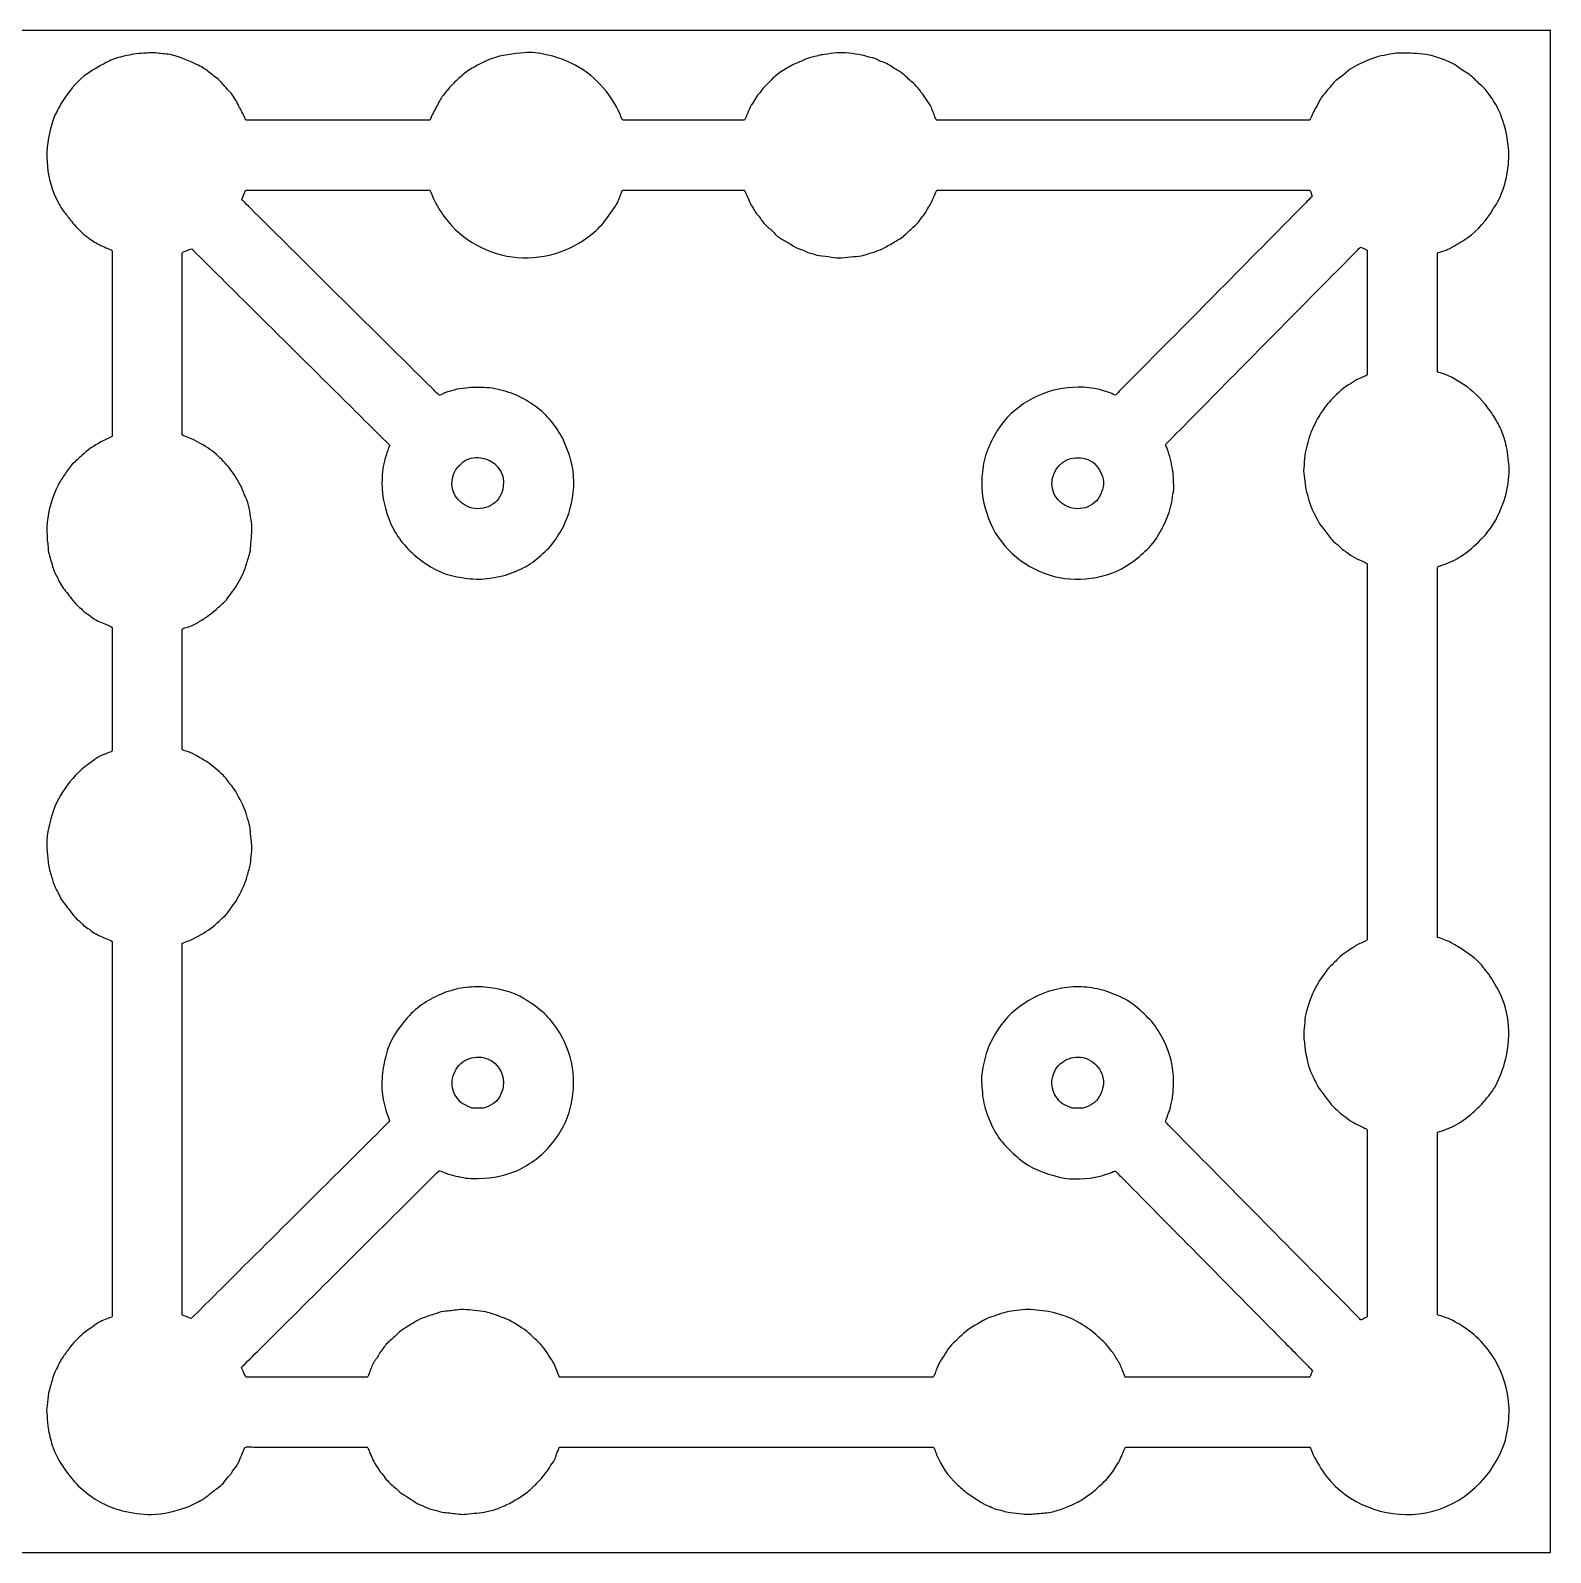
# Model space of a CAD drawing. Header units: inches. Extents: x 0 to 330, y -165 to 0.
# Drawn here: x 165.7 to 330.5, y -165 to 0 of the extents above; entities that cross this region are included whole.
import ezdxf

# ---------------------------------------------------------------- set-up
doc = ezdxf.new("R2010")
doc.units = ezdxf.units.IN
doc.header["$MEASUREMENT"] = 0
doc.layers.add('Layer 1', color=7, linetype='Continuous')

# ---------------------------------------------------------------- blocks, each defined once
blk = doc.blocks.new('block 12')
at = {"layer": 'Layer 1', "color": 7, "lineweight": 25, "true_color": 0xffffff}
blk.add_open_spline([(278.63, -51.8), (279.05, -51.86), (279.35, -51.86), (279.76, -51.8), (280.16, -51.74), (280.47, -51.56), (280.81, -51.35), (281.49, -50.93), (281.79, -50.22), (281.97, -49.48), (282.14, -48.75), (281.82, -47.94), (281.4, -47.36), (280.96, -46.75), (280.26, -46.39), (279.53, -46.32), (277.99, -46.18), (276.75, -47.14), (276.46, -48.65), (276.34, -49.29), (276.5, -50.07), (276.88, -50.61), (277.33, -51.25), (277.89, -51.57), (278.63, -51.8)], degree=3, knots=[0, 0, 0, 0, 1, 1, 1, 2, 2, 2, 3, 3, 3, 4, 4, 4, 5, 5, 5, 6, 6, 6, 7, 7, 7, 8, 8, 8, 8], dxfattribs=at)
blk = doc.blocks.new('block 13')
at = {"layer": 'Layer 1', "color": 7, "lineweight": 25, "true_color": 0xffffff}
blk.add_open_spline([(278.63, -116.81), (279.03, -116.85), (279.37, -116.85), (279.76, -116.81), (280.12, -116.78), (280.5, -116.54), (280.81, -116.37), (281.49, -115.98), (281.81, -115.15), (281.98, -114.44), (282.14, -113.75), (281.82, -112.91), (281.41, -112.37), (280.96, -111.79), (280.25, -111.37), (279.52, -111.3), (278.81, -111.24), (278.14, -111.41), (277.55, -111.83), (276.92, -112.28), (276.6, -112.94), (276.45, -113.68), (276.33, -114.3), (276.5, -115.05), (276.86, -115.57), (277.06, -115.84), (277.28, -116.2), (277.58, -116.36), (277.93, -116.54), (278.26, -116.68), (278.63, -116.81)], degree=3, knots=[0, 0, 0, 0, 1, 1, 1, 2, 2, 2, 3, 3, 3, 4, 4, 4, 5, 5, 5, 6, 6, 6, 7, 7, 7, 8, 8, 8, 9, 9, 9, 10, 10, 10, 10], dxfattribs=at)
blk = doc.blocks.new('block 14')
at = {"layer": 'Layer 1', "color": 7, "lineweight": 25, "true_color": 0xffffff}
blk.add_open_spline([(213.61, -116.81), (214.02, -116.85), (214.37, -116.85), (214.78, -116.81), (215.13, -116.78), (215.53, -116.52), (215.83, -116.36), (216.46, -116.02), (216.83, -115.16), (216.96, -114.51), (217.23, -113.05), (216.1, -111.45), (214.6, -111.31), (213.86, -111.24), (213.19, -111.37), (212.58, -111.82), (211.95, -112.28), (211.65, -112.86), (211.47, -113.6), (211.31, -114.21), (211.47, -115.06), (211.86, -115.57), (212.05, -115.83), (212.3, -116.19), (212.59, -116.35), (212.93, -116.54), (213.24, -116.68), (213.61, -116.81)], degree=3, knots=[0, 0, 0, 0, 1, 1, 1, 2, 2, 2, 3, 3, 3, 4, 4, 4, 5, 5, 5, 6, 6, 6, 7, 7, 7, 8, 8, 8, 9, 9, 9, 9], dxfattribs=at)
blk = doc.blocks.new('block 15')
at = {"layer": 'Layer 1', "color": 8, "lineweight": 25, "true_color": 0x808080}
blk.add_open_spline([(178.84, -160.87), (177.76, -160.87), (176.71, -160.71), (175.66, -160.46), (174.91, -160.28), (174.21, -159.97), (173.5, -159.64), (172.8, -159.32), (172.12, -158.8), (171.54, -158.31), (170.97, -157.84), (170.43, -157.32), (170, -156.73), (169.69, -156.31), (169.36, -155.89), (169.08, -155.44), (168.67, -154.76), (168.21, -153.94), (168.02, -153.16), (167.86, -152.53), (167.68, -151.9), (167.62, -151.26), (167.58, -150.79), (167.53, -150.33), (167.49, -149.86), (167.46, -149.5), (167.53, -149.1), (167.56, -148.74), (167.6, -148.27), (167.66, -147.81), (167.78, -147.36), (167.91, -146.91), (168.03, -146.46), (168.16, -146.01), (168.24, -145.74), (168.35, -145.49), (168.48, -145.24), (168.71, -144.8), (168.89, -144.33), (169.17, -143.92), (169.42, -143.56), (169.68, -143.21), (169.93, -142.85), (170.33, -142.28), (170.88, -141.76), (171.41, -141.3), (171.83, -140.92), (172.34, -140.64), (172.78, -140.29), (173.2, -139.97), (173.71, -139.8), (174.19, -139.59), (174.27, -139.56), (174.58, -139.5), (174.58, -139.4), (174.58, -137.33), (174.58, -135.26), (174.58, -133.2), (174.58, -128.93), (174.58, -124.67), (174.58, -120.41), (174.58, -115.96), (174.58, -111.51), (174.58, -107.06), (174.58, -104.43), (174.58, -101.81), (174.58, -99.18), (174.58, -99.05), (174.58, -98.91), (174.58, -98.77), (174.58, -98.69), (173.6, -98.32), (173.5, -98.27), (172.99, -98.03), (172.55, -97.82), (172.12, -97.44), (171.91, -97.29), (171.68, -97.21), (171.49, -97.02), (171.28, -96.8), (171.11, -96.61), (170.88, -96.43), (170.43, -96.07), (170.12, -95.54), (169.76, -95.1), (169.38, -94.63), (169.04, -94.21), (168.8, -93.65), (168.61, -93.22), (168.33, -92.83), (168.2, -92.38), (168.14, -92.17), (168.08, -91.96), (168.02, -91.75), (167.88, -91.25), (167.69, -90.77), (167.65, -90.25), (167.6, -89.74), (167.55, -89.23), (167.51, -88.72), (167.39, -87.46), (167.74, -86.2), (168.08, -84.99), (168.4, -83.83), (169.03, -82.8), (169.72, -81.83), (170.45, -80.81), (171.38, -79.92), (172.43, -79.24), (172.72, -79.04), (172.98, -78.79), (173.32, -78.65), (173.48, -78.57), (173.65, -78.51), (173.82, -78.44), (173.92, -78.39), (174.58, -78.2), (174.58, -78.09), (174.58, -77.62), (174.58, -77.15), (174.58, -76.69), (174.58, -74.58), (174.58, -72.47), (174.58, -70.36), (174.58, -68.59), (174.58, -66.83), (174.58, -65.06), (174.58, -64.94), (174.58, -64.83), (174.58, -64.71), (174.58, -64.62), (173.69, -64.3), (173.6, -64.26), (173.12, -64.04), (172.65, -63.86), (172.25, -63.5), (172.01, -63.29), (171.71, -63.17), (171.49, -62.94), (171.3, -62.75), (171.12, -62.58), (170.9, -62.41), (170.46, -62.05), (170.15, -61.55), (169.8, -61.11), (169.44, -60.66), (169.08, -60.25), (168.84, -59.72), (168.65, -59.29), (168.39, -58.89), (168.24, -58.45), (168.16, -58.22), (168.1, -57.98), (168.03, -57.75), (167.88, -57.22), (167.69, -56.71), (167.64, -56.16), (167.52, -54.88), (167.4, -53.64), (167.68, -52.35), (167.91, -51.31), (168.22, -50.33), (168.68, -49.36), (168.89, -48.94), (169.16, -48.57), (169.42, -48.18), (169.68, -47.8), (169.93, -47.35), (170.26, -47.03), (170.61, -46.71), (170.96, -46.38), (171.3, -46.06), (171.92, -45.47), (172.62, -45.01), (173.37, -44.61), (173.71, -44.44), (174.05, -44.27), (174.39, -44.1), (174.46, -44.07), (174.58, -44.07), (174.58, -43.99), (174.58, -42.9), (174.58, -41.81), (174.58, -40.72), (174.58, -36.37), (174.58, -32.01), (174.58, -27.66), (174.58, -26.43), (174.58, -25.21), (174.58, -23.98), (174.58, -23.95), (174.58, -23.91), (174.58, -23.88), (174.58, -23.8), (173.98, -23.59), (173.89, -23.55), (173.41, -23.34), (172.94, -23.12), (172.51, -22.84), (172.32, -22.72), (172.14, -22.58), (171.98, -22.43), (171.84, -22.33), (171.68, -22.27), (171.55, -22.15), (171.05, -21.68), (170.58, -21.22), (170.16, -20.68), (169.91, -20.36), (169.68, -20.02), (169.41, -19.72), (169.13, -19.4), (168.97, -19.05), (168.76, -18.68), (167.43, -16.31), (167.18, -13.24), (167.91, -10.65), (168.05, -10.13), (168.16, -9.6), (168.41, -9.12), (168.74, -8.5), (169.04, -7.88), (169.45, -7.31), (170.14, -6.34), (170.89, -5.37), (171.88, -4.7), (172.65, -4.18), (173.42, -3.74), (174.24, -3.32), (174.78, -3.04), (175.32, -2.92), (175.9, -2.79), (176.59, -2.62), (177.28, -2.51), (177.99, -2.47), (178.49, -2.45), (178.99, -2.4), (179.48, -2.46), (179.98, -2.53), (180.52, -2.53), (181.01, -2.65), (182.02, -2.91), (182.98, -3.31), (183.91, -3.78), (184.37, -4), (184.78, -4.26), (185.17, -4.59), (185.55, -4.91), (185.98, -5.19), (186.34, -5.54), (186.51, -5.71), (186.65, -5.9), (186.8, -6.08), (186.98, -6.3), (187.19, -6.48), (187.37, -6.69), (187.72, -7.09), (187.98, -7.56), (188.23, -8.03), (188.45, -8.46), (188.67, -8.89), (188.9, -9.33), (188.97, -9.46), (188.98, -9.73), (189.15, -9.73), (189.55, -9.73), (189.94, -9.73), (190.34, -9.73), (192.16, -9.73), (193.97, -9.73), (195.79, -9.73), (199.85, -9.73), (203.91, -9.73), (207.97, -9.73), (208.31, -9.73), (208.65, -9.73), (208.99, -9.73), (209.05, -9.73), (209.05, -9.63), (209.07, -9.58), (209.15, -9.33), (209.28, -9.12), (209.4, -8.89), (209.63, -8.46), (209.85, -8.03), (210.08, -7.6), (210.29, -7.19), (210.61, -6.87), (210.89, -6.5), (211.23, -6.06), (211.58, -5.71), (212, -5.33), (212.41, -4.96), (212.82, -4.56), (213.3, -4.27), (214.05, -3.81), (214.83, -3.37), (215.67, -3.07), (216.85, -2.65), (218.02, -2.53), (219.26, -2.41), (220.03, -2.33), (220.86, -2.46), (221.63, -2.63), (222.56, -2.82), (223.46, -3.12), (224.32, -3.54), (226.69, -4.67), (228.65, -6.77), (229.66, -9.18), (229.71, -9.32), (229.78, -9.73), (229.95, -9.73), (230.14, -9.73), (230.32, -9.73), (230.51, -9.73), (231.3, -9.73), (232.09, -9.73), (232.89, -9.73), (235.13, -9.73), (237.38, -9.73), (239.62, -9.73), (240.49, -9.73), (241.35, -9.73), (242.21, -9.73), (242.45, -9.73), (242.69, -9.73), (242.93, -9.73), (243.12, -9.73), (243.11, -9.75), (243.19, -9.57), (243.43, -9.01), (243.62, -8.42), (243.97, -7.91), (244.13, -7.68), (244.24, -7.42), (244.4, -7.18), (244.56, -6.96), (244.76, -6.77), (244.91, -6.55), (245.18, -6.16), (245.55, -5.84), (245.88, -5.5), (246.24, -5.13), (246.62, -4.77), (247.06, -4.49), (247.47, -4.23), (247.9, -3.97), (248.33, -3.74), (248.7, -3.53), (249.12, -3.42), (249.49, -3.22), (249.78, -3.07), (250.07, -2.96), (250.4, -2.91), (250.86, -2.81), (251.31, -2.66), (251.79, -2.6), (252.21, -2.54), (252.64, -2.49), (253.07, -2.44), (253.94, -2.33), (254.92, -2.54), (255.78, -2.67), (256.12, -2.71), (256.41, -2.87), (256.74, -2.92), (257.1, -2.98), (257.4, -3.09), (257.71, -3.29), (257.94, -3.39), (258.19, -3.44), (258.41, -3.55), (258.83, -3.77), (259.23, -4.05), (259.64, -4.3), (259.92, -4.47), (260.23, -4.61), (260.45, -4.85), (260.79, -5.21), (261.2, -5.51), (261.56, -5.86), (261.82, -6.12), (262.05, -6.41), (262.26, -6.71), (262.46, -7), (262.71, -7.23), (262.87, -7.55), (263.01, -7.82), (263.21, -8.03), (263.33, -8.3), (263.41, -8.51), (263.5, -8.72), (263.59, -8.94), (263.62, -9.01), (263.86, -9.73), (263.93, -9.73), (264.1, -9.73), (264.27, -9.73), (264.43, -9.73), (265.45, -9.73), (266.46, -9.73), (267.47, -9.73), (271.32, -9.73), (275.17, -9.73), (279.02, -9.73), (283.62, -9.73), (288.22, -9.73), (292.81, -9.73), (296.13, -9.73), (299.44, -9.73), (302.75, -9.73), (303.3, -9.73), (303.84, -9.73), (304.38, -9.73), (304.38, -9.73), (304.64, -9.09), (304.69, -8.99), (304.93, -8.53), (305.18, -8.07), (305.42, -7.61), (305.66, -7.17), (305.98, -6.83), (306.3, -6.45), (306.65, -6.04), (306.96, -5.6), (307.39, -5.28), (307.78, -4.99), (308.15, -4.69), (308.52, -4.39), (309.13, -3.89), (309.86, -3.6), (310.57, -3.27), (311.36, -2.89), (312.2, -2.74), (313.04, -2.58), (313.69, -2.45), (314.31, -2.43), (314.97, -2.46), (315.41, -2.49), (315.85, -2.51), (316.29, -2.53), (317.19, -2.57), (318.13, -2.87), (318.96, -3.2), (319.53, -3.42), (320.15, -3.72), (320.63, -4.11), (321.06, -4.45), (321.56, -4.67), (321.98, -5.05), (322.32, -5.36), (322.63, -5.71), (322.99, -6), (323.34, -6.28), (323.61, -6.72), (323.89, -7.07), (324.49, -7.85), (324.96, -8.81), (325.28, -9.75), (325.62, -10.74), (325.79, -11.73), (325.9, -12.77), (326, -13.73), (325.89, -14.68), (325.73, -15.63), (325.57, -16.57), (325.26, -17.41), (324.88, -18.28), (324.73, -18.65), (324.45, -19.01), (324.24, -19.35), (323.53, -20.54), (322.62, -21.65), (321.48, -22.46), (320.92, -22.85), (320.34, -23.17), (319.76, -23.5), (319.45, -23.68), (319.12, -23.81), (318.79, -23.93), (318.69, -23.97), (318.21, -24.06), (318.21, -24.16), (318.21, -24.65), (318.21, -25.13), (318.21, -25.61), (318.21, -27.76), (318.21, -29.9), (318.21, -32.04), (318.21, -33.65), (318.21, -35.27), (318.21, -36.88), (318.21, -36.92), (318.21, -36.96), (318.21, -37), (318.21, -37.04), (319.04, -37.29), (319.14, -37.32), (319.67, -37.54), (320.15, -37.85), (320.64, -38.14), (321.69, -38.75), (322.59, -39.57), (323.35, -40.51), (323.74, -41), (324.11, -41.47), (324.42, -42.01), (324.67, -42.45), (324.95, -42.91), (325.14, -43.37), (325.24, -43.64), (325.3, -43.91), (325.42, -44.17), (325.56, -44.46), (325.57, -44.81), (325.67, -45.12), (325.8, -45.54), (325.8, -45.96), (325.85, -46.4), (325.88, -46.78), (325.96, -47.17), (325.97, -47.56), (325.97, -49.57), (325.34, -51.68), (324.32, -53.4), (323.81, -54.26), (323.09, -55.04), (322.36, -55.72), (321.78, -56.25), (321.2, -56.73), (320.53, -57.14), (319.88, -57.53), (319.22, -57.79), (318.52, -58.04), (318.42, -58.08), (318.21, -58.08), (318.21, -58.2), (318.21, -58.43), (318.21, -58.65), (318.21, -58.88), (318.21, -59.98), (318.21, -61.09), (318.21, -62.2), (318.21, -66.17), (318.21, -70.13), (318.21, -74.1), (318.21, -78.67), (318.21, -83.25), (318.21, -87.82), (318.21, -90.94), (318.21, -94.06), (318.21, -97.18), (318.21, -97.49), (318.21, -97.8), (318.21, -98.11), (318.21, -98.17), (318.21, -98.24), (318.21, -98.3), (318.21, -98.32), (318.2, -98.32), (318.22, -98.32), (318.73, -98.48), (319.23, -98.64), (319.7, -98.9), (320.73, -99.46), (321.66, -100.09), (322.54, -100.86), (322.94, -101.21), (323.24, -101.67), (323.57, -102.08), (324.06, -102.71), (324.45, -103.39), (324.83, -104.09), (326.09, -106.46), (326.22, -109.39), (325.48, -111.94), (325.21, -112.87), (324.85, -113.76), (324.38, -114.61), (324.14, -115.03), (323.82, -115.39), (323.52, -115.76), (323.18, -116.18), (322.85, -116.59), (322.44, -116.94), (321.85, -117.5), (321.26, -117.97), (320.57, -118.42), (319.92, -118.85), (319.16, -119.1), (318.43, -119.37), (318.25, -119.44), (318.21, -119.4), (318.21, -119.57), (318.21, -119.73), (318.21, -119.9), (318.21, -120.06), (318.21, -120.7), (318.21, -121.34), (318.21, -121.98), (318.21, -124.05), (318.21, -126.13), (318.21, -128.2), (318.21, -131.79), (318.21, -135.38), (318.21, -138.98), (318.21, -139.05), (318.21, -139.12), (318.21, -139.19), (318.21, -139.27), (319.27, -139.59), (319.38, -139.63), (319.62, -139.72), (319.83, -139.82), (320.04, -139.96), (320.34, -140.16), (320.66, -140.27), (320.96, -140.48), (321.75, -141.01), (322.48, -141.63), (323.13, -142.34), (324.42, -143.77), (325.3, -145.57), (325.72, -147.45), (325.94, -148.47), (326.01, -149.52), (325.92, -150.56), (325.84, -151.54), (325.68, -152.59), (325.33, -153.51), (323.84, -157.38), (320.34, -160.32), (316.18, -160.8), (312.41, -161.25), (308.55, -159.72), (306.17, -156.74), (305.59, -156.01), (305.18, -155.2), (304.72, -154.4), (304.66, -154.3), (304.45, -153.57), (304.37, -153.57), (304.06, -153.57), (303.75, -153.57), (303.44, -153.57), (301.73, -153.57), (300.01, -153.57), (298.3, -153.57), (294.14, -153.57), (289.98, -153.57), (285.82, -153.57), (285.38, -153.57), (284.95, -153.57), (284.51, -153.57), (284.35, -153.57), (284.38, -153.57), (284.31, -153.73), (284.06, -154.29), (283.88, -154.88), (283.53, -155.38), (283.36, -155.62), (283.26, -155.88), (283.09, -156.12), (282.9, -156.38), (282.68, -156.64), (282.48, -156.9), (282.25, -157.19), (281.95, -157.44), (281.67, -157.69), (281.29, -158.03), (280.91, -158.44), (280.48, -158.72), (280.05, -158.99), (279.66, -159.3), (279.21, -159.54), (278.82, -159.76), (278.4, -159.89), (277.99, -160.07), (277.51, -160.29), (277.01, -160.44), (276.5, -160.58), (275.97, -160.72), (275.37, -160.72), (274.83, -160.78), (274.28, -160.84), (273.8, -160.87), (273.24, -160.8), (272.79, -160.73), (272.34, -160.7), (271.89, -160.65), (271.62, -160.62), (271.36, -160.57), (271.1, -160.48), (270.84, -160.38), (270.56, -160.37), (270.3, -160.28), (270.03, -160.18), (269.79, -160.02), (269.51, -159.93), (269.13, -159.8), (268.81, -159.6), (268.48, -159.37), (268.09, -159.1), (267.67, -158.87), (267.29, -158.59), (266.88, -158.29), (266.51, -157.94), (266.13, -157.6), (265.18, -156.74), (264.42, -155.59), (263.92, -154.41), (263.89, -154.33), (263.63, -153.57), (263.56, -153.57), (263.51, -153.57), (263.47, -153.57), (263.42, -153.57), (263.13, -153.57), (262.85, -153.57), (262.56, -153.57), (261.36, -153.57), (260.16, -153.57), (258.95, -153.57), (254.9, -153.57), (250.85, -153.57), (246.8, -153.57), (242.24, -153.57), (237.69, -153.57), (233.14, -153.57), (230.11, -153.57), (227.08, -153.57), (224.06, -153.57), (223.78, -153.57), (223.5, -153.57), (223.22, -153.57), (223.17, -153.57), (223.13, -153.57), (223.08, -153.57), (222.99, -153.57), (222.63, -154.68), (222.61, -154.74), (222.49, -155.04), (222.32, -155.29), (222.13, -155.54), (221.95, -155.79), (221.84, -156.08), (221.62, -156.3), (221.35, -156.58), (221.18, -156.93), (220.9, -157.2), (220.52, -157.55), (220.16, -157.94), (219.77, -158.29), (219.38, -158.63), (218.94, -158.88), (218.51, -159.16), (218.06, -159.44), (217.61, -159.72), (217.11, -159.92), (216.89, -160.01), (216.69, -160.07), (216.48, -160.18), (216.1, -160.39), (215.59, -160.45), (215.17, -160.55), (214.45, -160.73), (213.7, -160.71), (212.97, -160.83), (212.45, -160.92), (211.89, -160.79), (211.37, -160.73), (210.82, -160.67), (210.27, -160.65), (209.75, -160.45), (209.54, -160.38), (209.33, -160.36), (209.12, -160.31), (208.78, -160.23), (208.49, -160.02), (208.16, -159.91), (207.45, -159.66), (206.86, -159.11), (206.2, -158.76), (205.87, -158.58), (205.63, -158.31), (205.35, -158.07), (204.98, -157.75), (204.6, -157.44), (204.28, -157.07), (204.12, -156.88), (204, -156.64), (203.83, -156.46), (203.55, -156.18), (203.4, -155.84), (203.17, -155.52), (202.85, -155.1), (202.69, -154.59), (202.48, -154.11), (202.43, -153.99), (202.35, -153.57), (202.2, -153.57), (202.02, -153.57), (201.84, -153.57), (201.66, -153.57), (200.88, -153.57), (200.09, -153.57), (199.31, -153.57), (197.06, -153.57), (194.81, -153.57), (192.56, -153.57), (191.68, -153.57), (190.81, -153.57), (189.94, -153.57), (189.8, -153.57), (189.03, -153.47), (188.97, -153.62), (188.78, -154.07), (188.58, -154.52), (188.39, -154.98), (188.33, -155.12), (188.27, -155.26), (188.2, -155.4), (188.04, -155.72), (187.75, -155.95), (187.59, -156.26), (187.45, -156.55), (187.22, -156.7), (187.04, -156.94), (186.86, -157.18), (186.69, -157.43), (186.48, -157.62), (186.07, -157.99), (185.6, -158.31), (185.17, -158.65), (184.91, -158.86), (184.67, -159.08), (184.37, -159.24), (183.84, -159.54), (183.27, -159.89), (182.69, -160.07), (181.45, -160.48), (180.16, -160.87), (178.84, -160.87)], degree=3, knots=[0, 0, 0, 0, 1, 1, 1, 2, 2, 2, 3, 3, 3, 4, 4, 4, 5, 5, 5, 6, 6, 6, 7, 7, 7, 8, 8, 8, 9, 9, 9, 10, 10, 10, 11, 11, 11, 12, 12, 12, 13, 13, 13, 14, 14, 14, 15, 15, 15, 16, 16, 16, 17, 17, 17, 18, 18, 18, 19, 19, 19, 20, 20, 20, 21, 21, 21, 22, 22, 22, 23, 23, 23, 24, 24, 24, 25, 25, 25, 26, 26, 26, 27, 27, 27, 28, 28, 28, 29, 29, 29, 30, 30, 30, 31, 31, 31, 32, 32, 32, 33, 33, 33, 34, 34, 34, 35, 35, 35, 36, 36, 36, 37, 37, 37, 38, 38, 38, 39, 39, 39, 40, 40, 40, 41, 41, 41, 42, 42, 42, 43, 43, 43, 44, 44, 44, 45, 45, 45, 46, 46, 46, 47, 47, 47, 48, 48, 48, 49, 49, 49, 50, 50, 50, 51, 51, 51, 52, 52, 52, 53, 53, 53, 54, 54, 54, 55, 55, 55, 56, 56, 56, 57, 57, 57, 58, 58, 58, 59, 59, 59, 60, 60, 60, 61, 61, 61, 62, 62, 62, 63, 63, 63, 64, 64, 64, 65, 65, 65, 66, 66, 66, 67, 67, 67, 68, 68, 68, 69, 69, 69, 70, 70, 70, 71, 71, 71, 72, 72, 72, 73, 73, 73, 74, 74, 74, 75, 75, 75, 76, 76, 76, 77, 77, 77, 78, 78, 78, 79, 79, 79, 80, 80, 80, 81, 81, 81, 82, 82, 82, 83, 83, 83, 84, 84, 84, 85, 85, 85, 86, 86, 86, 87, 87, 87, 88, 88, 88, 89, 89, 89, 90, 90, 90, 91, 91, 91, 92, 92, 92, 93, 93, 93, 94, 94, 94, 95, 95, 95, 96, 96, 96, 97, 97, 97, 98, 98, 98, 99, 99, 99, 100, 100, 100, 101, 101, 101, 102, 102, 102, 103, 103, 103, 104, 104, 104, 105, 105, 105, 106, 106, 106, 107, 107, 107, 108, 108, 108, 109, 109, 109, 110, 110, 110, 111, 111, 111, 112, 112, 112, 113, 113, 113, 114, 114, 114, 115, 115, 115, 116, 116, 116, 117, 117, 117, 118, 118, 118, 119, 119, 119, 120, 120, 120, 121, 121, 121, 122, 122, 122, 123, 123, 123, 124, 124, 124, 125, 125, 125, 126, 126, 126, 127, 127, 127, 128, 128, 128, 129, 129, 129, 130, 130, 130, 131, 131, 131, 132, 132, 132, 133, 133, 133, 134, 134, 134, 135, 135, 135, 136, 136, 136, 137, 137, 137, 138, 138, 138, 139, 139, 139, 140, 140, 140, 141, 141, 141, 142, 142, 142, 143, 143, 143, 144, 144, 144, 145, 145, 145, 146, 146, 146, 147, 147, 147, 148, 148, 148, 149, 149, 149, 150, 150, 150, 151, 151, 151, 152, 152, 152, 153, 153, 153, 154, 154, 154, 155, 155, 155, 156, 156, 156, 157, 157, 157, 158, 158, 158, 159, 159, 159, 160, 160, 160, 161, 161, 161, 162, 162, 162, 163, 163, 163, 164, 164, 164, 165, 165, 165, 166, 166, 166, 167, 167, 167, 168, 168, 168, 169, 169, 169, 170, 170, 170, 171, 171, 171, 172, 172, 172, 173, 173, 173, 174, 174, 174, 175, 175, 175, 176, 176, 176, 177, 177, 177, 178, 178, 178, 179, 179, 179, 180, 180, 180, 181, 181, 181, 182, 182, 182, 183, 183, 183, 184, 184, 184, 185, 185, 185, 186, 186, 186, 187, 187, 187, 188, 188, 188, 189, 189, 189, 190, 190, 190, 191, 191, 191, 192, 192, 192, 193, 193, 193, 194, 194, 194, 195, 195, 195, 196, 196, 196, 197, 197, 197, 198, 198, 198, 199, 199, 199, 200, 200, 200, 201, 201, 201, 202, 202, 202, 203, 203, 203, 204, 204, 204, 205, 205, 205, 206, 206, 206, 207, 207, 207, 208, 208, 208, 209, 209, 209, 210, 210, 210, 211, 211, 211, 212, 212, 212, 213, 213, 213, 214, 214, 214, 215, 215, 215, 216, 216, 216, 217, 217, 217, 218, 218, 218, 219, 219, 219, 220, 220, 220, 221, 221, 221, 222, 222, 222, 223, 223, 223, 224, 224, 224, 225, 225, 225, 226, 226, 226, 227, 227, 227, 228, 228, 228, 229, 229, 229, 230, 230, 230, 231, 231, 231, 232, 232, 232, 233, 233, 233, 234, 234, 234, 235, 235, 235, 236, 236, 236, 237, 237, 237, 238, 238, 238, 239, 239, 239, 240, 240, 240, 241, 241, 241, 242, 242, 242, 243, 243, 243, 244, 244, 244, 245, 245, 245, 246, 246, 246, 247, 247, 247, 248, 248, 248, 249, 249, 249, 250, 250, 250, 251, 251, 251, 252, 252, 252, 253, 253, 253, 254, 254, 254, 255, 255, 255, 256, 256, 256, 257, 257, 257, 258, 258, 258, 259, 259, 259, 260, 260, 260, 261, 261, 261, 262, 262, 262, 263, 263, 263, 264, 264, 264, 265, 265, 265, 266, 266, 266, 267, 267, 267, 268, 268, 268, 269, 269, 269, 270, 270, 270, 271, 271, 271, 272, 272, 272, 273, 273, 273, 274, 274, 274, 275, 275, 275, 276, 276, 276, 277, 277, 277, 278, 278, 278, 279, 279, 279, 280, 280, 280, 281, 281, 281, 281], dxfattribs=at)
blk = doc.blocks.new('block 16')
at = {"layer": 'Layer 1', "color": 8, "lineweight": 25, "true_color": 0x808080}
blk.add_open_spline([(304.38, -145.97), (304.4, -145.89), (304.66, -145.28), (304.64, -145.26), (304.59, -145.2), (304.53, -145.15), (304.48, -145.09), (304.21, -144.82), (303.94, -144.54), (303.66, -144.27), (302.59, -143.18), (301.52, -142.1), (300.45, -141.01), (297.3, -137.83), (294.16, -134.64), (291.01, -131.45), (288.62, -129.04), (286.24, -126.62), (283.86, -124.21), (283.68, -124.03), (283.49, -123.84), (283.31, -123.66), (283.24, -123.58), (282.88, -123.8), (282.77, -123.84), (282.39, -123.98), (282.02, -124.09), (281.63, -124.19), (280.24, -124.54), (278.62, -124.64), (277.22, -124.29), (275.69, -123.9), (274.07, -123.38), (272.86, -122.31), (272.29, -121.8), (271.75, -121.32), (271.24, -120.75), (270.72, -120.16), (270.25, -119.45), (269.92, -118.73), (269.6, -118.02), (269.31, -117.35), (269.12, -116.59), (268.92, -115.82), (268.87, -115.04), (268.81, -114.25), (268.75, -113.56), (268.83, -112.78), (269, -112.11), (269.2, -111.3), (269.37, -110.47), (269.75, -109.73), (270.45, -108.38), (271.28, -107.12), (272.48, -106.16), (273.72, -105.17), (275.04, -104.42), (276.59, -104.03), (277.39, -103.83), (278.2, -103.67), (279.04, -103.67), (279.81, -103.67), (280.57, -103.75), (281.33, -103.89), (282.13, -104.02), (282.85, -104.34), (283.58, -104.65), (284.28, -104.94), (284.95, -105.36), (285.54, -105.83), (286.16, -106.33), (286.7, -106.86), (287.23, -107.45), (287.76, -108.05), (288.13, -108.73), (288.5, -109.42), (289.25, -110.79), (289.6, -112.41), (289.6, -113.96), (289.6, -114.73), (289.54, -115.47), (289.38, -116.22), (289.31, -116.58), (289.21, -116.93), (289.1, -117.27), (289.08, -117.33), (288.7, -118.31), (288.71, -118.32), (289.19, -118.82), (289.68, -119.31), (290.17, -119.8), (292.92, -122.59), (295.66, -125.37), (298.41, -128.15), (301.39, -131.17), (304.37, -134.19), (307.35, -137.2), (308.12, -137.99), (308.9, -138.77), (309.67, -139.56), (309.74, -139.62), (309.81, -139.69), (309.87, -139.76), (309.96, -139.85), (310.26, -139.6), (310.37, -139.56), (310.55, -139.49), (310.57, -139.5), (310.57, -139.34), (310.57, -139.18), (310.57, -139.02), (310.57, -138.85), (310.57, -135), (310.57, -131.15), (310.57, -127.3), (310.57, -125.3), (310.57, -123.3), (310.57, -121.3), (310.57, -120.72), (310.57, -120.14), (310.57, -119.56), (310.57, -119.43), (310.57, -119.3), (310.57, -119.17), (310.57, -119.04), (310.3, -118.99), (310.2, -118.94), (309.79, -118.73), (309.37, -118.53), (308.95, -118.32), (308.61, -118.16), (308.37, -117.83), (308.05, -117.65), (307.69, -117.44), (307.36, -117.07), (307.03, -116.8), (306.77, -116.59), (306.57, -116.28), (306.37, -116.01), (306.07, -115.62), (305.77, -115.23), (305.47, -114.84), (305.27, -114.59), (305.15, -114.28), (305, -114), (304.61, -113.24), (304.22, -112.46), (304.09, -111.61), (304.04, -111.28), (303.92, -110.97), (303.88, -110.63), (303.82, -110.13), (303.77, -109.62), (303.71, -109.11), (303.68, -108.79), (303.73, -108.48), (303.76, -108.16), (303.8, -107.75), (303.81, -107.31), (303.88, -106.9), (304.18, -105.33), (304.85, -103.8), (305.76, -102.5), (305.96, -102.22), (306.14, -101.91), (306.38, -101.66), (306.73, -101.32), (307.08, -100.97), (307.43, -100.62), (307.96, -100.09), (308.62, -99.71), (309.23, -99.29), (309.56, -99.05), (309.98, -98.91), (310.35, -98.74), (310.43, -98.7), (310.57, -98.69), (310.57, -98.59), (310.57, -98.38), (310.57, -98.16), (310.57, -97.95), (310.57, -95.11), (310.57, -92.28), (310.57, -89.44), (310.57, -84.94), (310.57, -80.44), (310.57, -75.93), (310.57, -71.76), (310.57, -67.58), (310.57, -63.4), (310.57, -61.53), (310.57, -59.67), (310.57, -57.81), (310.57, -57.72), (309.64, -57.34), (309.54, -57.3), (309.17, -57.12), (308.85, -56.96), (308.54, -56.7), (308.19, -56.42), (307.83, -56.25), (307.53, -55.9), (307.31, -55.64), (306.98, -55.49), (306.77, -55.22), (306.47, -54.83), (306.17, -54.44), (305.87, -54.05), (305.68, -53.8), (305.45, -53.56), (305.31, -53.28), (304.91, -52.51), (304.5, -51.78), (304.27, -50.94), (304.16, -50.55), (304.05, -50.16), (303.94, -49.76), (303.84, -49.38), (303.84, -48.95), (303.8, -48.56), (303.76, -48.21), (303.67, -47.82), (303.7, -47.46), (303.75, -46.99), (303.79, -46.52), (303.84, -46.06), (303.91, -45.29), (304.18, -44.56), (304.39, -43.82), (304.49, -43.45), (304.71, -43.1), (304.87, -42.75), (305.01, -42.44), (305.14, -42.12), (305.33, -41.84), (305.61, -41.43), (305.89, -41.03), (306.17, -40.62), (306.35, -40.35), (306.6, -40.13), (306.83, -39.9), (307.41, -39.32), (308.02, -38.67), (308.76, -38.3), (309.08, -38.14), (309.34, -37.9), (309.68, -37.75), (309.78, -37.7), (310.57, -37.43), (310.57, -37.33), (310.57, -36.9), (310.57, -36.46), (310.57, -36.02), (310.57, -32.11), (310.57, -28.2), (310.57, -24.29), (310.57, -24.14), (310.57, -23.98), (310.57, -23.83), (310.57, -23.81), (309.88, -23.46), (309.85, -23.49), (309.72, -23.62), (309.59, -23.75), (309.46, -23.89), (308.59, -24.77), (307.72, -25.65), (306.84, -26.53), (303.8, -29.62), (300.76, -32.7), (297.71, -35.78), (295.08, -38.45), (292.45, -41.12), (289.82, -43.78), (289.53, -44.08), (289.23, -44.37), (288.94, -44.67), (288.88, -44.73), (288.82, -44.79), (288.75, -44.86), (288.68, -44.93), (288.88, -45.23), (288.92, -45.33), (289.17, -46.09), (289.37, -46.84), (289.5, -47.63), (289.56, -47.98), (289.6, -48.33), (289.6, -48.68), (289.6, -49.11), (289.65, -49.58), (289.58, -50), (289.45, -50.75), (289.37, -51.52), (289.13, -52.24), (288.88, -53), (288.53, -53.66), (288.16, -54.36), (287.44, -55.76), (286.18, -56.87), (284.92, -57.76), (282.45, -59.49), (278.98, -59.95), (276.12, -59.02), (273.2, -58.15), (270.59, -55.77), (269.54, -52.89), (269.01, -51.44), (268.72, -49.99), (268.84, -48.44), (268.9, -47.65), (268.97, -46.84), (269.23, -46.08), (269.47, -45.28), (269.84, -44.55), (270.24, -43.82), (271.69, -41.15), (274.57, -39.27), (277.54, -38.81), (279.04, -38.58), (280.67, -38.61), (282.12, -39.09), (282.35, -39.17), (282.57, -39.24), (282.8, -39.32), (282.92, -39.36), (283.22, -39.55), (283.32, -39.53), (283.34, -39.53), (283.39, -39.46), (283.41, -39.44), (283.64, -39.2), (283.88, -38.96), (284.11, -38.72), (286.62, -36.19), (289.13, -33.65), (291.64, -31.12), (294.75, -27.97), (297.86, -24.83), (300.97, -21.68), (301.96, -20.68), (302.95, -19.68), (303.93, -18.68), (304.15, -18.47), (304.36, -18.25), (304.57, -18.04), (304.68, -17.92), (304.43, -17.33), (304.34, -17.33), (302.26, -17.33), (300.18, -17.33), (298.1, -17.33), (293.83, -17.33), (289.55, -17.33), (285.28, -17.33), (280.84, -17.33), (276.4, -17.33), (271.96, -17.33), (269.39, -17.33), (266.83, -17.33), (264.26, -17.33), (264.16, -17.33), (263.95, -17.27), (263.9, -17.38), (263.72, -17.82), (263.53, -18.26), (263.35, -18.7), (263.22, -19.01), (262.97, -19.25), (262.83, -19.55), (262.64, -19.93), (262.35, -20.21), (262.11, -20.56), (261.9, -20.86), (261.65, -21.08), (261.39, -21.33), (261.03, -21.66), (260.68, -21.99), (260.32, -22.32), (260.09, -22.53), (259.79, -22.67), (259.52, -22.83), (259.11, -23.07), (258.71, -23.31), (258.3, -23.54), (257.98, -23.73), (257.61, -23.81), (257.29, -23.98), (257.09, -24.09), (256.89, -24.07), (256.68, -24.14), (256.47, -24.22), (256.26, -24.29), (256.05, -24.37), (255.7, -24.49), (255.27, -24.48), (254.91, -24.52), (254.48, -24.56), (254.05, -24.61), (253.62, -24.66), (253.27, -24.7), (252.88, -24.6), (252.54, -24.56), (252.09, -24.51), (251.65, -24.46), (251.2, -24.41), (250.83, -24.37), (250.5, -24.16), (250.13, -24.1), (249.9, -24.06), (249.74, -23.94), (249.53, -23.85), (249.33, -23.76), (249.12, -23.7), (248.92, -23.63), (248.57, -23.51), (248.24, -23.26), (247.93, -23.07), (247.59, -22.87), (247.23, -22.69), (246.9, -22.47), (246.56, -22.27), (246.27, -21.89), (245.98, -21.62), (245.7, -21.35), (245.33, -21.08), (245.1, -20.76), (244.98, -20.61), (244.87, -20.44), (244.76, -20.28), (244.63, -20.09), (244.45, -19.97), (244.34, -19.76), (244.18, -19.42), (243.91, -19.14), (243.77, -18.81), (243.57, -18.36), (243.38, -17.92), (243.18, -17.48), (243.11, -17.31), (243.13, -17.33), (242.96, -17.33), (242.74, -17.33), (242.51, -17.33), (242.29, -17.33), (241.44, -17.33), (240.6, -17.33), (239.75, -17.33), (237.5, -17.33), (235.25, -17.33), (233.01, -17.33), (232.2, -17.33), (231.38, -17.33), (230.57, -17.33), (230.38, -17.33), (230.18, -17.33), (229.98, -17.33), (229.8, -17.33), (229.8, -17.53), (229.74, -17.68), (229.57, -18.08), (229.44, -18.57), (229.2, -18.92), (228.98, -19.27), (228.72, -19.61), (228.49, -19.94), (228.05, -20.58), (227.61, -21.15), (227.03, -21.67), (224.67, -23.8), (221.66, -24.85), (218.48, -24.61), (215.44, -24.37), (212.43, -22.74), (210.64, -20.27), (210.17, -19.63), (209.77, -18.97), (209.42, -18.27), (209.37, -18.18), (209.04, -17.33), (209.01, -17.33), (208.94, -17.33), (208.86, -17.33), (208.78, -17.33), (207.43, -17.33), (206.08, -17.33), (204.73, -17.33), (200.4, -17.33), (196.06, -17.33), (191.73, -17.33), (191.07, -17.33), (190.41, -17.33), (189.74, -17.33), (189.65, -17.33), (189.06, -17.26), (189.02, -17.36), (189, -17.43), (188.62, -18.33), (188.64, -18.35), (188.68, -18.4), (188.72, -18.44), (188.77, -18.48), (189.02, -18.73), (189.28, -18.98), (189.53, -19.24), (192.11, -21.8), (194.69, -24.35), (197.26, -26.91), (200.38, -30), (203.5, -33.09), (206.61, -36.18), (207.56, -37.12), (208.51, -38.06), (209.46, -39), (209.64, -39.18), (209.82, -39.36), (210, -39.54), (210.06, -39.6), (210.49, -39.36), (210.56, -39.33), (210.89, -39.18), (211.29, -39.07), (211.64, -38.98), (212.03, -38.85), (212.51, -38.83), (212.92, -38.76), (213.25, -38.71), (213.58, -38.69), (213.91, -38.69), (214.76, -38.69), (215.58, -38.71), (216.41, -38.91), (217.19, -39.11), (217.95, -39.32), (218.68, -39.68), (219.39, -40.01), (220.05, -40.45), (220.67, -40.92), (221.31, -41.36), (221.85, -41.98), (222.33, -42.58), (222.77, -43.14), (223.2, -43.76), (223.49, -44.41), (224.14, -45.84), (224.61, -47.33), (224.61, -48.93), (224.61, -50.5), (224.28, -52.01), (223.64, -53.43), (223.31, -54.16), (222.89, -54.8), (222.44, -55.45), (222, -56.08), (221.39, -56.59), (220.82, -57.1), (220.27, -57.59), (219.6, -58.04), (218.93, -58.35), (218.18, -58.69), (217.41, -59.06), (216.59, -59.19), (215.83, -59.32), (215.1, -59.48), (214.32, -59.48), (213.51, -59.48), (212.72, -59.35), (211.92, -59.22), (210.41, -58.97), (208.89, -58.14), (207.71, -57.18), (206.51, -56.21), (205.47, -54.99), (204.83, -53.58), (204.17, -52.12), (203.82, -50.63), (203.82, -49.03), (203.82, -48.23), (203.88, -47.46), (204.09, -46.68), (204.2, -46.28), (204.32, -45.89), (204.45, -45.49), (204.49, -45.38), (204.69, -45), (204.64, -44.94), (202.84, -43.16), (201.04, -41.37), (199.24, -39.59), (196.01, -36.39), (192.79, -33.19), (189.56, -29.99), (187.49, -27.93), (185.42, -25.88), (183.35, -23.82), (183.3, -23.78), (183.25, -23.73), (183.2, -23.68), (183.17, -23.64), (182.52, -23.93), (182.43, -23.97), (182.26, -24.03), (182.17, -24.02), (182.17, -24.18), (182.17, -24.34), (182.17, -24.49), (182.17, -24.65), (182.17, -26.22), (182.17, -27.8), (182.17, -29.37), (182.17, -33.6), (182.17, -37.84), (182.17, -42.07), (182.17, -42.58), (182.17, -43.09), (182.17, -43.6), (182.17, -43.69), (182.17, -43.77), (182.17, -43.85), (182.17, -43.91), (183.09, -44.22), (183.17, -44.26), (183.87, -44.61), (184.54, -44.95), (185.18, -45.42), (185.78, -45.86), (186.34, -46.36), (186.84, -46.92), (187.34, -47.48), (187.81, -48.09), (188.18, -48.74), (188.58, -49.42), (188.86, -50.16), (189.16, -50.88), (189.48, -51.64), (189.55, -52.52), (189.68, -53.32), (189.79, -54.08), (189.69, -54.84), (189.62, -55.6), (189.59, -55.93), (189.6, -56.3), (189.5, -56.63), (189.36, -57.1), (189.22, -57.57), (189.08, -58.05), (188.87, -58.79), (188.45, -59.46), (188.1, -60.15), (187.93, -60.48), (187.65, -60.78), (187.43, -61.08), (187.22, -61.36), (187.03, -61.69), (186.78, -61.92), (186.42, -62.25), (186.06, -62.57), (185.7, -62.89), (185.42, -63.14), (185.14, -63.33), (184.84, -63.55), (184.49, -63.81), (184.12, -64.02), (183.75, -64.26), (183.4, -64.49), (182.97, -64.6), (182.57, -64.74), (182.41, -64.8), (182.17, -64.79), (182.17, -64.98), (182.17, -65.18), (182.17, -65.39), (182.17, -65.59), (182.17, -67.53), (182.17, -69.48), (182.17, -71.42), (182.17, -73.37), (182.17, -75.32), (182.17, -77.26), (182.17, -77.46), (182.17, -77.66), (182.17, -77.87), (182.17, -78.06), (182.43, -78.06), (182.59, -78.12), (182.93, -78.25), (183.3, -78.36), (183.61, -78.55), (184.04, -78.81), (184.47, -79.07), (184.9, -79.32), (185.53, -79.71), (186.07, -80.27), (186.63, -80.76), (186.92, -81.02), (187.14, -81.4), (187.38, -81.71), (187.58, -81.96), (187.82, -82.21), (187.97, -82.5), (188.39, -83.28), (188.83, -84.01), (189.09, -84.86), (189.2, -85.24), (189.31, -85.63), (189.43, -86.01), (189.53, -86.36), (189.55, -86.71), (189.58, -87.07), (189.63, -87.5), (189.67, -87.93), (189.72, -88.36), (189.76, -88.73), (189.67, -89.14), (189.63, -89.5), (189.6, -89.87), (189.61, -90.28), (189.51, -90.63), (189.38, -91.07), (189.26, -91.52), (189.13, -91.96), (188.9, -92.74), (188.51, -93.43), (188.14, -94.15), (187.98, -94.46), (187.75, -94.72), (187.55, -95), (187.32, -95.31), (187.1, -95.7), (186.81, -95.97), (186.22, -96.5), (185.66, -97.1), (184.99, -97.52), (184.29, -97.96), (183.64, -98.39), (182.87, -98.69), (182.79, -98.72), (182.17, -98.9), (182.17, -98.97), (182.17, -99.03), (182.17, -99.08), (182.17, -99.14), (182.17, -99.44), (182.17, -99.74), (182.17, -100.04), (182.17, -103.13), (182.17, -106.21), (182.17, -109.3), (182.17, -113.86), (182.17, -118.43), (182.17, -123), (182.17, -126.99), (182.17, -130.99), (182.17, -134.99), (182.17, -136.13), (182.17, -137.28), (182.17, -138.42), (182.17, -138.67), (182.17, -138.92), (182.17, -139.16), (182.17, -139.22), (182.16, -139.24), (182.21, -139.26), (182.27, -139.28), (183.14, -139.64), (183.15, -139.63), (184.85, -137.94), (186.54, -136.26), (188.23, -134.57), (191.44, -131.38), (194.66, -128.18), (197.87, -124.98), (200.05, -122.82), (202.23, -120.65), (204.4, -118.48), (204.68, -118.2), (204.68, -118.27), (204.51, -117.85), (204.22, -117.14), (204.04, -116.38), (203.91, -115.62), (203.79, -114.87), (203.79, -114.08), (203.85, -113.32), (203.91, -112.53), (204.08, -111.8), (204.26, -111.04), (204.61, -109.53), (205.59, -108.13), (206.6, -106.99), (207.63, -105.83), (208.99, -104.97), (210.42, -104.38), (210.79, -104.21), (211.2, -104.14), (211.59, -104.01), (211.93, -103.9), (212.31, -103.81), (212.67, -103.78), (213.44, -103.69), (214.21, -103.65), (214.98, -103.71), (216.44, -103.83), (217.97, -104.21), (219.24, -104.97), (220.6, -105.79), (221.86, -106.78), (222.73, -108.12), (223.61, -109.45), (224.2, -110.84), (224.47, -112.42), (224.73, -113.99), (224.54, -115.47), (224.19, -117), (224, -117.79), (223.62, -118.53), (223.24, -119.23), (222.88, -119.89), (222.42, -120.42), (221.96, -121), (221.5, -121.57), (220.9, -122.08), (220.3, -122.5), (219.65, -122.95), (218.98, -123.41), (218.23, -123.68), (216.77, -124.28), (215.28, -124.46), (213.71, -124.46), (213, -124.46), (212.27, -124.3), (211.58, -124.12), (211.21, -124.02), (210.84, -123.93), (210.49, -123.78), (210.38, -123.74), (210.08, -123.54), (210, -123.62), (209.41, -124.2), (208.83, -124.78), (208.25, -125.36), (205.4, -128.19), (202.55, -131.02), (199.71, -133.86), (196.76, -136.8), (193.81, -139.73), (190.86, -142.67), (190.14, -143.38), (189.43, -144.08), (188.72, -144.79), (188.68, -144.83), (188.63, -144.88), (188.59, -144.92), (188.57, -144.94), (188.94, -145.7), (188.98, -145.81), (189.05, -146.01), (189.05, -145.97), (189.24, -145.97), (189.49, -145.97), (189.73, -145.97), (189.98, -145.97), (193.87, -145.97), (197.77, -145.97), (201.67, -145.97), (201.84, -145.97), (202.02, -145.97), (202.2, -145.97), (202.35, -145.97), (202.42, -145.58), (202.47, -145.46), (202.63, -145.09), (202.75, -144.64), (202.98, -144.3), (203.1, -144.13), (203.22, -143.96), (203.33, -143.79), (203.45, -143.62), (203.49, -143.42), (203.64, -143.27), (203.9, -143), (204.06, -142.62), (204.34, -142.36), (204.67, -142.06), (205, -141.76), (205.33, -141.46), (205.57, -141.24), (205.8, -140.98), (206.08, -140.81), (206.49, -140.56), (206.89, -140.32), (207.3, -140.07), (207.6, -139.89), (207.89, -139.69), (208.22, -139.58), (208.64, -139.44), (209.05, -139.3), (209.46, -139.16), (209.81, -139.04), (210.15, -138.9), (210.52, -138.86), (211.04, -138.81), (211.56, -138.75), (212.07, -138.69), (212.88, -138.61), (213.64, -138.74), (214.45, -138.82), (215.23, -138.91), (215.93, -139.18), (216.67, -139.43), (217.53, -139.72), (218.25, -140.2), (219.03, -140.67), (219.7, -141.08), (220.24, -141.7), (220.82, -142.23), (221.37, -142.75), (221.75, -143.45), (222.18, -144.06), (222.41, -144.39), (222.55, -144.72), (222.7, -145.08), (222.74, -145.17), (223.01, -145.97), (223.08, -145.97), (225.01, -145.97), (226.94, -145.97), (228.87, -145.97), (233.09, -145.97), (237.31, -145.97), (241.53, -145.97), (246, -145.97), (250.48, -145.97), (254.96, -145.97), (257.66, -145.97), (260.37, -145.97), (263.08, -145.97), (263.24, -145.97), (263.4, -145.97), (263.56, -145.97), (263.63, -145.97), (263.88, -145.22), (263.92, -145.15), (264.07, -144.79), (264.2, -144.44), (264.42, -144.11), (264.84, -143.51), (265.19, -142.78), (265.74, -142.28), (266.32, -141.76), (266.87, -141.13), (267.53, -140.72), (268.3, -140.25), (269.01, -139.74), (269.87, -139.45), (270.58, -139.22), (271.27, -138.92), (272.03, -138.84), (272.81, -138.76), (273.62, -138.59), (274.41, -138.68), (275.3, -138.77), (276.18, -138.82), (277.03, -139.11), (277.78, -139.36), (278.51, -139.57), (279.2, -139.99), (279.9, -140.42), (280.57, -140.81), (281.18, -141.37), (281.54, -141.69), (281.89, -142.02), (282.24, -142.34), (282.51, -142.58), (282.65, -142.94), (282.9, -143.2), (283.19, -143.49), (283.38, -143.93), (283.61, -144.28), (283.84, -144.61), (283.97, -145.03), (284.13, -145.39), (284.17, -145.48), (284.3, -145.97), (284.41, -145.97), (284.53, -145.97), (284.64, -145.97), (284.76, -145.97), (285.32, -145.97), (285.89, -145.97), (286.45, -145.97), (288.44, -145.97), (290.43, -145.97), (292.42, -145.97), (296.23, -145.97), (300.04, -145.97), (303.86, -145.97), (304.03, -145.97), (304.2, -145.97), (304.38, -145.97)], degree=3, knots=[0, 0, 0, 0, 1, 1, 1, 2, 2, 2, 3, 3, 3, 4, 4, 4, 5, 5, 5, 6, 6, 6, 7, 7, 7, 8, 8, 8, 9, 9, 9, 10, 10, 10, 11, 11, 11, 12, 12, 12, 13, 13, 13, 14, 14, 14, 15, 15, 15, 16, 16, 16, 17, 17, 17, 18, 18, 18, 19, 19, 19, 20, 20, 20, 21, 21, 21, 22, 22, 22, 23, 23, 23, 24, 24, 24, 25, 25, 25, 26, 26, 26, 27, 27, 27, 28, 28, 28, 29, 29, 29, 30, 30, 30, 31, 31, 31, 32, 32, 32, 33, 33, 33, 34, 34, 34, 35, 35, 35, 36, 36, 36, 37, 37, 37, 38, 38, 38, 39, 39, 39, 40, 40, 40, 41, 41, 41, 42, 42, 42, 43, 43, 43, 44, 44, 44, 45, 45, 45, 46, 46, 46, 47, 47, 47, 48, 48, 48, 49, 49, 49, 50, 50, 50, 51, 51, 51, 52, 52, 52, 53, 53, 53, 54, 54, 54, 55, 55, 55, 56, 56, 56, 57, 57, 57, 58, 58, 58, 59, 59, 59, 60, 60, 60, 61, 61, 61, 62, 62, 62, 63, 63, 63, 64, 64, 64, 65, 65, 65, 66, 66, 66, 67, 67, 67, 68, 68, 68, 69, 69, 69, 70, 70, 70, 71, 71, 71, 72, 72, 72, 73, 73, 73, 74, 74, 74, 75, 75, 75, 76, 76, 76, 77, 77, 77, 78, 78, 78, 79, 79, 79, 80, 80, 80, 81, 81, 81, 82, 82, 82, 83, 83, 83, 84, 84, 84, 85, 85, 85, 86, 86, 86, 87, 87, 87, 88, 88, 88, 89, 89, 89, 90, 90, 90, 91, 91, 91, 92, 92, 92, 93, 93, 93, 94, 94, 94, 95, 95, 95, 96, 96, 96, 97, 97, 97, 98, 98, 98, 99, 99, 99, 100, 100, 100, 101, 101, 101, 102, 102, 102, 103, 103, 103, 104, 104, 104, 105, 105, 105, 106, 106, 106, 107, 107, 107, 108, 108, 108, 109, 109, 109, 110, 110, 110, 111, 111, 111, 112, 112, 112, 113, 113, 113, 114, 114, 114, 115, 115, 115, 116, 116, 116, 117, 117, 117, 118, 118, 118, 119, 119, 119, 120, 120, 120, 121, 121, 121, 122, 122, 122, 123, 123, 123, 124, 124, 124, 125, 125, 125, 126, 126, 126, 127, 127, 127, 128, 128, 128, 129, 129, 129, 130, 130, 130, 131, 131, 131, 132, 132, 132, 133, 133, 133, 134, 134, 134, 135, 135, 135, 136, 136, 136, 137, 137, 137, 138, 138, 138, 139, 139, 139, 140, 140, 140, 141, 141, 141, 142, 142, 142, 143, 143, 143, 144, 144, 144, 145, 145, 145, 146, 146, 146, 147, 147, 147, 148, 148, 148, 149, 149, 149, 150, 150, 150, 151, 151, 151, 152, 152, 152, 153, 153, 153, 154, 154, 154, 155, 155, 155, 156, 156, 156, 157, 157, 157, 158, 158, 158, 159, 159, 159, 160, 160, 160, 161, 161, 161, 162, 162, 162, 163, 163, 163, 164, 164, 164, 165, 165, 165, 166, 166, 166, 167, 167, 167, 168, 168, 168, 169, 169, 169, 170, 170, 170, 171, 171, 171, 172, 172, 172, 173, 173, 173, 174, 174, 174, 175, 175, 175, 176, 176, 176, 177, 177, 177, 178, 178, 178, 179, 179, 179, 180, 180, 180, 181, 181, 181, 182, 182, 182, 183, 183, 183, 184, 184, 184, 185, 185, 185, 186, 186, 186, 187, 187, 187, 188, 188, 188, 189, 189, 189, 190, 190, 190, 191, 191, 191, 192, 192, 192, 193, 193, 193, 194, 194, 194, 195, 195, 195, 196, 196, 196, 197, 197, 197, 198, 198, 198, 199, 199, 199, 200, 200, 200, 201, 201, 201, 202, 202, 202, 203, 203, 203, 204, 204, 204, 205, 205, 205, 206, 206, 206, 207, 207, 207, 208, 208, 208, 209, 209, 209, 210, 210, 210, 211, 211, 211, 212, 212, 212, 213, 213, 213, 214, 214, 214, 215, 215, 215, 216, 216, 216, 217, 217, 217, 218, 218, 218, 219, 219, 219, 220, 220, 220, 221, 221, 221, 222, 222, 222, 223, 223, 223, 224, 224, 224, 225, 225, 225, 226, 226, 226, 227, 227, 227, 228, 228, 228, 229, 229, 229, 230, 230, 230, 231, 231, 231, 232, 232, 232, 233, 233, 233, 234, 234, 234, 235, 235, 235, 236, 236, 236, 237, 237, 237, 238, 238, 238, 239, 239, 239, 240, 240, 240, 241, 241, 241, 242, 242, 242, 243, 243, 243, 244, 244, 244, 245, 245, 245, 246, 246, 246, 247, 247, 247, 248, 248, 248, 249, 249, 249, 250, 250, 250, 251, 251, 251, 252, 252, 252, 253, 253, 253, 254, 254, 254, 255, 255, 255, 256, 256, 256, 257, 257, 257, 258, 258, 258, 259, 259, 259, 260, 260, 260, 261, 261, 261, 262, 262, 262, 263, 263, 263, 264, 264, 264, 265, 265, 265, 266, 266, 266, 267, 267, 267, 268, 268, 268, 269, 269, 269, 270, 270, 270, 271, 271, 271, 272, 272, 272, 273, 273, 273, 274, 274, 274, 275, 275, 275, 276, 276, 276, 277, 277, 277, 278, 278, 278, 279, 279, 279, 280, 280, 280, 281, 281, 281, 282, 282, 282, 283, 283, 283, 284, 284, 284, 285, 285, 285, 286, 286, 286, 287, 287, 287, 288, 288, 288, 289, 289, 289, 290, 290, 290, 291, 291, 291, 292, 292, 292, 293, 293, 293, 294, 294, 294, 295, 295, 295, 296, 296, 296, 297, 297, 297, 298, 298, 298, 299, 299, 299, 300, 300, 300, 301, 301, 301, 302, 302, 302, 303, 303, 303, 304, 304, 304, 305, 305, 305, 306, 306, 306, 307, 307, 307, 308, 308, 308, 309, 309, 309, 310, 310, 310, 311, 311, 311, 312, 312, 312, 313, 313, 313, 314, 314, 314, 315, 315, 315, 316, 316, 316, 317, 317, 317, 318, 318, 318, 319, 319, 319, 320, 320, 320, 321, 321, 321, 322, 322, 322, 323, 323, 323, 324, 324, 324, 325, 325, 325, 326, 326, 326, 327, 327, 327, 328, 328, 328, 329, 329, 329, 330, 330, 330, 331, 331, 331, 332, 332, 332, 333, 333, 333, 333], dxfattribs=at)
blk = doc.blocks.new('block 17')
at = {"layer": 'Layer 1', "color": 7, "lineweight": 25, "true_color": 0xffffff}
blk.add_open_spline([(213.61, -51.8), (214.04, -51.85), (214.35, -51.86), (214.78, -51.8), (215.17, -51.74), (215.5, -51.54), (215.83, -51.35), (216.51, -50.96), (216.83, -50.16), (216.97, -49.44), (217.26, -47.88), (215.97, -46.46), (214.48, -46.32), (213.84, -46.26), (213.07, -46.37), (212.57, -46.81), (212.26, -47.08), (212.04, -47.32), (211.8, -47.65), (211.6, -47.93), (211.53, -48.33), (211.45, -48.66), (211.3, -49.27), (211.51, -50.14), (211.89, -50.64), (212.35, -51.24), (212.89, -51.58), (213.61, -51.8)], degree=3, knots=[0, 0, 0, 0, 1, 1, 1, 2, 2, 2, 3, 3, 3, 4, 4, 4, 5, 5, 5, 6, 6, 6, 7, 7, 7, 8, 8, 8, 9, 9, 9, 9], dxfattribs=at)

msp = doc.modelspace()

# ---------------------------------------------------------------- linework, layer by layer
at = {"layer": 'Layer 1', "color": 7, "lineweight": 25, "true_color": 0xffffff}
msp.add_lwpolyline([(330.45, 0), (0.45, 0), (0.45, -165), (330.45, -165), (330.45, 0)], dxfattribs=at)

# ---------------------------------------------------------------- block references
at = {"layer": 'Layer 1'}
for name in ['block 15', 'block 16', 'block 12', 'block 17', 'block 14', 'block 13']:
    msp.add_blockref(name, (0, 0), dxfattribs=at)

doc.saveas('drawing.dxf')
